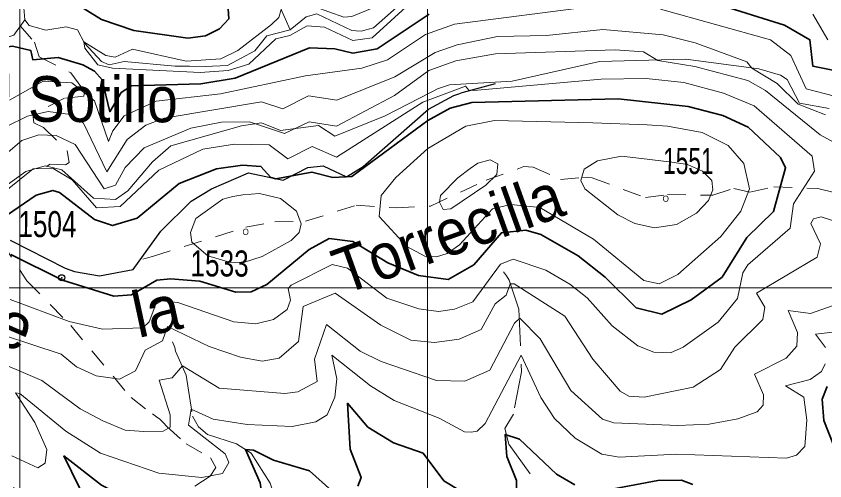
# Model space of a CAD drawing. Extents: x 455553 to 491941, y 4552828 to 4577484.
# Drawn here: x 471991 to 473974, y 4563526 to 4564666 of the extents above; entities that cross this region are included whole.
import ezdxf
from ezdxf.enums import TextEntityAlignment as Align

# ---------------------------------------------------------------- set-up
doc = ezdxf.new("R2010")
doc.units = 0
doc.header["$LTSCALE"] = 30
doc.header["$PDMODE"] = 32
doc.header["$PDSIZE"] = 15
doc.linetypes.add('MEDIUM_DASHED', pattern=[4.5, 3, -1.5])
doc.linetypes.add('SHORT_DASHED', pattern=[2.7, 1.5, -1.2])
for name, color, linetype, lineweight in [('25', 7, 'Continuous', 25), ('26', 7, 'SHORT_DASHED', 13), ('46', 7, 'MEDIUM_DASHED', 13), ('61', 7, 'Continuous', 13), ('8', 7, 'Continuous', 13)]:
    doc.layers.add(name, color=color, linetype=linetype, lineweight=lineweight)
doc.layers.add('3', color=7, linetype='Continuous')
doc.layers.add('5', color=7, linetype='Continuous')

msp = doc.modelspace()

# ---------------------------------------------------------------- linework, layer by layer
at = {"layer": '25', "lineweight": 13}
msp.add_lwpolyline([(471954.5, 4564242.1), (472015.1, 4564285.2), (472062.5, 4564298.6), (472103.2, 4564289.2), (472181.1, 4564219.4), (472235, 4564216.3), (472264.7, 4564237.4), (472325.1, 4564308.9), (472370.4, 4564348.2), (472543.4, 4564397.1), (472592.8, 4564404.4), (472639.5, 4564385.5), (472732.1, 4564397.6), (472772.7, 4564371.6), (472896.1, 4564421.4), (473007.1, 4564478.8), (473013.4, 4564481.9), (473024.7, 4564487.5), (473053.7, 4564497.4), (473207.4, 4564507), (473421.7, 4564554.6), (473633.5, 4564560.2), (473812.3, 4564536.5), (473865.8, 4564521.2), (473881.9, 4564510.3), (473911.9, 4564452.8), (473984.7, 4564439.4)], dxfattribs=at)
at = {"layer": '25'}
msp.add_lwpolyline([(471976.6, 4564117), (472110.9, 4564048), (472122.7, 4564043.9), (472134.5, 4564039.8), (472195.8, 4564029.3), (472278, 4564044.9), (472346.2, 4564138.5), (472420, 4564212.2), (472469.9, 4564242.5), (472560.9, 4564281.5), (472645.6, 4564263.5), (472706.6, 4564294.7), (472744.1, 4564299.3), (472801.1, 4564272.2), (472842.1, 4564297.2), (473002.2, 4564437.8), (473064.7, 4564471.3), (473076.4, 4564475.7), (473085.2, 4564478.7), (473166.2, 4564501)], dxfattribs=at)
msp.add_point((472102.7, 4564024.4), dxfattribs=at)
at = {"layer": '26'}
for points in [[(471999.9, 4564643.5), (472036.4, 4564602.5), (472047.8, 4564566.1), (472125.4, 4564526.9), (472158.9, 4564480.4), (472156.7, 4564470.2), (472109.5, 4564465), (472032.2, 4564426), (472034.6, 4564404.3), (472058.2, 4564393.3), (472115.8, 4564335.8), (472121.4, 4564307.5), (472112.1, 4564301.3), (472074.6, 4564303.2), (472065.2, 4564297.7)], [(472301.3, 4564070.3), (472313.4, 4564073.5), (472325.4, 4564076.8), (472554.3, 4564148.1), (472625.3, 4564161.7), (472700.7, 4564163.1), (472825, 4564202.1), (472923.1, 4564195.5), (473006.9, 4564200.4), (473143.3, 4564263.8), (473236.4, 4564296.9), (473258.7, 4564295.7), (473326.2, 4564265.5), (473378.7, 4564270.5), (473391.3, 4564271), (473403.7, 4564269.2), (473534.6, 4564220.9), (473588.1, 4564228.6), (473699.4, 4564226.8), (473750.7, 4564243.5), (473790.2, 4564234.2), (473848.9, 4564247.5), (473956.8, 4564243.1), (474189.6, 4564189.6)], [(471953.1, 4564135.1), (471955.4, 4564112.3), (472017.5, 4564016.9), (472125, 4563907), (472272.7, 4563730.4), (472325.2, 4563690.5), (472335.4, 4563683.3), (472343.2, 4563677.2)], [(472343.2, 4563677.2), (472352.3, 4563668.7), (472360.7, 4563659.4), (472407.8, 4563617.4), (472467.7, 4563582.7), (472480.9, 4563559.1), (472467, 4563537.5), (472411.3, 4563501.3), (472318.3, 4563482.1), (472410.1, 4563362.1), (472525.9, 4563285.8)]]:
    msp.add_lwpolyline(points, dxfattribs=at)
at = {"layer": '46'}
for points in [[(472347.7, 4565097), (472357.5, 4565089.3), (472367.2, 4565081.4), (472404.8, 4565059.9), (472520.9, 4564910.3), (472552.9, 4564849.6), (472601.6, 4564718.5), (472638.4, 4564688), (472663.1, 4564632.5)], [(471640.6, 4564297.2), (471648.1, 4564307.3), (471654.4, 4564318.1), (471677.4, 4564376.9), (471705, 4564398.7), (471724.7, 4564437.1), (471766.5, 4564452.5), (471809.4, 4564491.8), (471867.4, 4564514.1), (471918.4, 4564598.1), (471985.5, 4564619.3), (472012.2, 4564656.9)], [(473186.5, 4564039.1), (473193.8, 4564029.1), (473200.5, 4564018.4), (473224, 4563947.2), (473230.4, 4563793.6), (473210.6, 4563690.1), (473189.4, 4563655), (473198.9, 4563616.2), (473276.7, 4563507.6), (473285.8, 4563437.8), (473302.9, 4563413), (473332, 4563402.8), (473387.3, 4563399.8), (473482.5, 4563371), (473534.1, 4563335.4), (473546, 4563234), (473530.3, 4563175.7), (473527, 4563163.7), (473524.2, 4563151.6), (473526.1, 4563019), (473470.5, 4562818.3), (473433.4, 4562752.3), (473425.7, 4562659.6), (473408.2, 4562563.8)], [(472374.4, 4563867.6), (472380.2, 4563853.6), (472381.7, 4563844.1), (472408, 4563785.1), (472423.5, 4563684.7), (472438.2, 4563659), (472459.9, 4563640.2), (472531.3, 4563617.2), (472567.2, 4563594), (472613.7, 4563520.5), (472650, 4563417.4), (472676.9, 4563401.9), (472731.5, 4563398.5), (472750.7, 4563385.5), (472753.3, 4563308.9)]]:
    msp.add_lwpolyline(points, dxfattribs=at)
at = {"layer": '46', "linetype": 'Continuous'}
for points in [[(472007.5, 4564716.4), (472012.2, 4564656.9), (472022.6, 4564643.5), (472063.4, 4564632), (472113.4, 4564640.2), (472141.2, 4564632.2), (472158.7, 4564599.5), (472200.5, 4564554.8)], [(472200.5, 4564554.8), (472218.8, 4564547), (472255.7, 4564554.9), (472380.8, 4564543.2), (472416.4, 4564543.8), (472454.4, 4564542.6), (472509, 4564544.9), (472576.5, 4564581.2), (472605.9, 4564617.8), (472663.1, 4564632.5), (472702, 4564664.3), (472728.2, 4564671.6), (472814.4, 4564630.7), (472824.5, 4564629.7), (472837.1, 4564629.2), (472867.6, 4564637.1), (472944.4, 4564705.1)]]:
    msp.add_lwpolyline(points, dxfattribs=at)
at = {"layer": '61'}
for p, q in [((472000, 4557314.1), (472000, 4575816.7)), ((473000, 4557311), (473000, 4575813.6)), ((456347.2, 4564000), (484285.2, 4564000))]:
    msp.add_line(p, q, dxfattribs=at)
at = {"layer": '8', "lineweight": 35}
for points in [[(472510.2, 4564696.1), (472512.8, 4564659.4), (472489.6, 4564634.9), (472455.4, 4564617.7), (472411.8, 4564612.2), (472279.6, 4564631), (472200.4, 4564657.8), (472033.8, 4564761.4)], [(471900, 4564692.7), (471868.7, 4564646.1), (471921.4, 4564649.5), (471934.1, 4564639.6), (471906.6, 4564600.6), (471900.8, 4564570.4), (471927.1, 4564584), (471982.3, 4564592.2), (472026.6, 4564582.1), (472031.7, 4564559.1), (472093.9, 4564564.7), (472154.4, 4564546.5), (472183.4, 4564531), (472202.3, 4564509.8), (472220.5, 4564431.5), (472248.5, 4564478.6), (472274.2, 4564495.1), (472444.2, 4564500.2), (472528.5, 4564513.6), (472710.6, 4564588.6), (472772.5, 4564586), (472816.5, 4564575.3), (472876.3, 4564586.2), (473003.6, 4564670.8)], [(473703.1, 4564697.9), (473875.1, 4564644.1), (473937.6, 4564608.4), (473944.8, 4564543.8), (474014, 4564529.3), (474066.6, 4564474), (474108.1, 4564498.1), (474155.4, 4564504.1), (474237.2, 4564488.9), (474366.6, 4564490.5), (474378.5, 4564482.5), (474506.6, 4564543.1), (474688.7, 4564554.8), (474771.2, 4564542.3), (474852.6, 4564500.7), (474936.4, 4564406.5), (475131.8, 4564339.2), (475208.4, 4564291.7), (475287.9, 4564212.7)], [(471967.2, 4564177.3), (472040, 4564227.1), (472080.9, 4564238.8), (472097.4, 4564233.9), (472183, 4564167.2), (472227.3, 4564152.4), (472287.8, 4564170.5), (472390.4, 4564255.6), (472482.1, 4564291.7), (472546.1, 4564300.4), (472591.4, 4564297.3), (472615.7, 4564270.3), (472627.5, 4564267.1), (472716.4, 4564283.6), (472767.4, 4564270.5), (472814.6, 4564273.1), (473000.9, 4564410.5), (473055.5, 4564440.2), (473108.5, 4564454.4), (473467.3, 4564463.1), (473638.9, 4564444.3), (473723.9, 4564422), (473785.9, 4564394.1), (473865.9, 4564319.3), (473877.9, 4564293.9), (473848.2, 4564186.7), (473782.6, 4564123.2), (473722.2, 4564026.1), (473646.4, 4563970.6), (473574.8, 4563934.8), (473511.6, 4563950.5), (473435.8, 4564025.5), (473369.1, 4564078.4), (473277.9, 4564130.8), (473240.9, 4564141.2), (473181.3, 4564134.9), (473113.8, 4564055.9)], [(473113.8, 4564055.9), (473050.9, 4564020.3), (472978, 4564029.8), (472902.5, 4564060.9), (472816.7, 4564113.2), (472758.3, 4564120.5), (472710, 4564094), (472605.8, 4564007.6), (472567.3, 4563989.6), (472529.7, 4563989), (472441.7, 4564016.1), (472369.6, 4564021.7), (472336, 4564018.3), (472273.5, 4563982.1), (472230.4, 4563979.5), (472104.8, 4564018.7), (471978, 4564081.2)], [(473980.1, 4563757.6), (473967.7, 4563726.2), (473972.1, 4563674.6), (474029.9, 4563527.2)], [(473114.2, 4563481.2), (473039.5, 4563526.6), (472989, 4563593.9), (472916.7, 4563619.5), (472853.5, 4563658.1), (472803.5, 4563716.6), (472810.5, 4563603.8), (472837.4, 4563534.7), (472828.8, 4563513)], [(473361.5, 4563516.8), (473316.1, 4563542.2), (473225.2, 4563628.1), (473190.3, 4563640), (473194.3, 4563586.3), (473218.3, 4563527.3), (473217.7, 4563501.3)], [(472553.7, 4563602.7), (472589.5, 4563521.7), (472597, 4563471.1), (472590.6, 4563434.5), (472577.7, 4563418.9), (472558.1, 4563411.8), (472479.1, 4563405.6), (472399.2, 4563422.9), (472307.7, 4563459.8), (472200.5, 4563515.5), (472108.3, 4563587.5), (472146.4, 4563508.9), (472143.6, 4563483.7), (472099.7, 4563474.6), (472018, 4563488.2), (471983.3, 4563509.3)], [(472764.9, 4563501.8), (472710.2, 4563550.5), (472622, 4563577.2), (472572.8, 4563601.8), (472553.7, 4563602.7)], [(473650.9, 4563517.4), (473622.9, 4563527.7), (473564.7, 4563526.9), (473438.5, 4563503)]]:
    msp.add_lwpolyline(points, dxfattribs=at)
at = {"layer": '8'}
for points in [[(471974.7, 4564459.7), (472057, 4564506.8), (472127.5, 4564502.8), (472183.1, 4564458), (472217.8, 4564358.3), (472228.1, 4564384.5), (472255.6, 4564421.7), (472334.3, 4564457.6), (472491.9, 4564475.5), (472700.5, 4564520), (472838.4, 4564538.5), (472901.8, 4564559.3), (472995.3, 4564620.7), (473065.7, 4564646.1), (473408.3, 4564690.3)], [(472617.6, 4564645.6), (472534.4, 4564582.2), (472492.7, 4564561.7), (472407.7, 4564555.3), (472276.4, 4564585.5), (472233.9, 4564565.3), (472211.1, 4564569.4), (472156.6, 4564603.1), (472159.4, 4564587.7), (472191, 4564546.6), (472227.6, 4564538.5), (472442, 4564527.5), (472511.1, 4564532.6), (472562, 4564548.4), (472628, 4564610.3), (472662.3, 4564618.9), (472704.5, 4564642.2), (472747.2, 4564639.1), (472817.1, 4564606.2), (472864.3, 4564612.7), (472955.4, 4564696.4)], [(472641.1, 4564682.5), (472635.2, 4564662.5), (472617.6, 4564645.6)], [(472868.5, 4564687.3), (472814.3, 4564665.3), (472795, 4564663.9), (472720.9, 4564689.7)], [(473571.3, 4564683), (473840.7, 4564608), (473891.1, 4564569.4), (473928.3, 4564488.1), (473997.9, 4564470.1)], [(473944.9, 4564670.7), (473981.9, 4564608)], [(473975.9, 4564424.4), (473908.7, 4564449.8), (473857.5, 4564501.2), (473795.2, 4564538.8), (473783.1, 4564554), (473656.3, 4564600.8), (473577.9, 4564620.6), (473430.1, 4564633.2), (473291.6, 4564618.7), (473171.6, 4564616.5), (473072.6, 4564596.1), (473019, 4564576.9), (472920.1, 4564517.3)], [(471920.9, 4564290.2), (472005, 4564361.2), (472046.5, 4564375.1), (472089.1, 4564373.6), (472135.6, 4564351.2), (472206.5, 4564242.7), (472234.6, 4564251.4), (472258, 4564294.8), (472304.7, 4564343.3), (472419, 4564391), (472494.5, 4564405.7), (472563, 4564406.6), (472649.5, 4564378.6), (472709.3, 4564407), (472777, 4564396.5), (472918.5, 4564471.6), (473003.1, 4564532.8), (473068.9, 4564556.2), (473166.5, 4564573.6), (473459.9, 4564583.1), (473529.3, 4564578.6), (473565, 4564557.5), (473655.5, 4564542.5), (473785.6, 4564508), (473828.8, 4564483.9), (473962.6, 4564374.7), (474044.5, 4564330.4)], [(472920.1, 4564517.3), (472777.5, 4564460.3), (472708, 4564470.6), (472644.8, 4564438.5), (472592.6, 4564455.8), (472353.6, 4564416), (472308.9, 4564398.8), (472263.4, 4564363.9), (472213.5, 4564283.9), (472155.9, 4564403.8), (472124.2, 4564424.6), (472069.7, 4564431.8), (472018.7, 4564420.8), (471965.3, 4564394.9)], [(471965.5, 4564237.3), (472033, 4564291.6), (472082.1, 4564292.4), (472128.3, 4564264.4), (472188, 4564196), (472246.5, 4564199.5), (472341.3, 4564288.3), (472449.2, 4564340.1), (472526.3, 4564352.4), (472611.6, 4564350.7), (472657.6, 4564316.2), (472716.9, 4564346), (472776.5, 4564320.1), (472988.5, 4564454.8), (473092.7, 4564494.2), (473101.5, 4564484.3), (473113.5, 4564484.1), (473425.9, 4564511.9), (473535.9, 4564513.5), (473628.4, 4564503), (473725.8, 4564477.4), (473801.2, 4564446.5), (473942.8, 4564322.8), (473949.2, 4564285.5), (473897.6, 4564205.9), (473889.2, 4564146.2), (473785.5, 4564055.8), (473773.5, 4564036.5), (473759.8, 4563973.2), (473712.3, 4563915.3), (473627.2, 4563854.2), (473595.9, 4563840.6), (473554.7, 4563841.7), (473515.4, 4563857.3), (473452.7, 4563906.1), (473391.4, 4563974.9), (473348.7, 4564008.4), (473289.9, 4564042.8), (473210.1, 4564069.7), (473178.6, 4564057.4), (473110.7, 4563965.2), (473066.4, 4563947), (473026.4, 4563941.8), (472978.2, 4563948.5), (472900, 4563974.5), (472803.4, 4564047.9), (472765.9, 4564056.9), (472665.2, 4564006.2), (472657.8, 4563998.3), (472663.9, 4563969.2), (472655.5, 4563946.6), (472622.5, 4563921.8), (472578.8, 4563911.7), (472524.8, 4563916.3), (472387.7, 4563963.6), (472347.5, 4563968), (472333.3, 4563959.7), (472316.9, 4563916.6), (472301.8, 4563901.6), (472202.6, 4563898.2), (472121.1, 4563916.9), (471976, 4563971.3)], [(474046, 4564147.9), (473965.1, 4564174.2), (473946.8, 4564169.2), (473939.8, 4564157.8), (473964, 4564107.2), (473955.8, 4564075.1), (473806.7, 4563986.8), (473827, 4563952), (473822.1, 4563922.1), (473753.5, 4563854.1), (473718.4, 4563799.4), (473651.3, 4563756.4), (473531, 4563731.3), (473493.7, 4563733.6), (473472.4, 4563746.4), (473405.1, 4563824.5), (473336.5, 4563929.8), (473212.4, 4564009.6), (473202.7, 4564009.6), (473192.5, 4563981.4), (473165.4, 4563960.4), (473131.4, 4563897.4), (473077.8, 4563873.5), (473016.6, 4563865.8), (472958.6, 4563871), (472885.2, 4563908.3), (472773.5, 4563986.7), (472694.5, 4563953.8), (472683.4, 4563867.8), (472636.1, 4563827), (472594.5, 4563819.4), (472541.6, 4563829.2), (472464.6, 4563855.5), (472362.2, 4563905.1), (472350.1, 4563869.9), (472307, 4563847.1), (472283.4, 4563796.3), (472244.8, 4563775.8), (472187, 4563783.7), (472139.4, 4563806.1), (472101.1, 4563837.1), (471887, 4563907.6)], [(471917.2, 4563830.8), (472054.1, 4563772.6), (472148, 4563702.7), (472203.4, 4563673.8), (472258.1, 4563650.8), (472304.5, 4563647.5), (472351.2, 4563648.2), (472368.6, 4563657.8), (472368.4, 4563688.3), (472341.9, 4563773.4), (472373.8, 4563778.8), (472398.6, 4563808.1), (472489.2, 4563753.5), (472649.7, 4563740.6), (472681.9, 4563744.6), (472728.9, 4563770.1), (472722.8, 4563824.3), (472751.9, 4563909.4), (472834.6, 4563844.1), (472886, 4563818.7), (473022.2, 4563772.1), (473091.6, 4563770.4), (473152.5, 4563797.4), (473213, 4563913.2), (473226.1, 4563924.9), (473276, 4563874.3), (473351.6, 4563748), (473429.4, 4563677.9), (473457, 4563668.2), (473613.6, 4563661.8), (473690.9, 4563665.1), (473761.3, 4563678.5), (473808.2, 4563695.1), (473823.3, 4563711.9), (473824.1, 4563737.3), (473802, 4563788.2), (473879.2, 4563827), (473906, 4563856.3), (473907.5, 4563889.9), (473884.1, 4563943.8), (473939.1, 4563937), (473992.1, 4563955.4)], [(473993.8, 4563891), (473951.5, 4563886.2), (473975.6, 4563853.4)], [(473975.1, 4563812.9), (473966.1, 4563794.2), (473938.5, 4563774.9), (473878.1, 4563759), (473922.7, 4563731.2), (473930.1, 4563674.8), (473925, 4563610.5), (473904.6, 4563589), (473880.5, 4563581.7), (473610.5, 4563592), (473469.9, 4563584.6), (473427.5, 4563591.8), (473361.7, 4563631), (473311.6, 4563679.5), (473277.5, 4563730.5), (473229.9, 4563834.3), (473141.1, 4563666.9), (473121.7, 4563648.1), (473107.2, 4563645.3), (473090.7, 4563646.7), (473028.6, 4563679.9), (472918.3, 4563723.6), (472860.1, 4563759.4), (472765.2, 4563834.6), (472777.1, 4563776.4), (472772.4, 4563731.8), (472753.6, 4563688.2), (472726.2, 4563670.7), (472668.1, 4563659.5), (472557.3, 4563664.1), (472474.5, 4563677.3), (472420, 4563702.3), (472413.7, 4563662.7), (472503.6, 4563592.4), (472512.4, 4563571.5), (472497.1, 4563544.3), (472446.4, 4563534.7), (472340.6, 4563545.3), (472198.2, 4563594.1), (472112.8, 4563648.3), (472000.4, 4563740.2), (471989.1, 4563741.8), (472037.1, 4563669.6), (472066.1, 4563603.1), (472062.5, 4563569.8), (472043.8, 4563558.4), (471980.8, 4563587.5)]]:
    msp.add_lwpolyline(points, dxfattribs=at)
for points in [[(473405.6, 4564404), (473538.7, 4564399.1), (473588.7, 4564396), (473673.1, 4564380.7), (473737.4, 4564348.6), (473775.6, 4564304.5), (473789.6, 4564242.6), (473768.1, 4564187.6), (473719.6, 4564125.6), (473613.5, 4564032.5), (473568.3, 4564009.1), (473530.2, 4564018), (473407.1, 4564119.3), (473275.7, 4564196.4), (473204.5, 4564204), (473159.1, 4564193.7), (473078, 4564105.2), (473048.4, 4564083.9), (473021.9, 4564075.6), (472993.4, 4564077.7), (472948.8, 4564101.4), (472881.4, 4564174.7), (472886.5, 4564226.3), (472922, 4564270.3), (473000.6, 4564341.7), (473093.7, 4564396.4), (473163.8, 4564410.2)], [(473074.4, 4564269.3), (473104.2, 4564292.2), (473123.1, 4564305.4), (473153.4, 4564314), (473172.3, 4564303.6), (473169.6, 4564277.4), (473142.6, 4564251.8), (473056.8, 4564193.7), (473038.6, 4564192.2), (473029.2, 4564209.4), (473031.5, 4564226.1)], [(473524.9, 4564317.2), (473599.3, 4564308.2), (473637.6, 4564302.1), (473674.4, 4564286), (473697.5, 4564263.1), (473699.3, 4564239.9), (473689, 4564214.1), (473659.9, 4564182.8), (473610.1, 4564155.4), (473556.3, 4564147), (473508.6, 4564157.1), (473466.6, 4564178.6), (473385.9, 4564242.7), (473375.7, 4564263), (473384.2, 4564290.7), (473416.5, 4564311.5), (473475.7, 4564322.7)], [(472497.8, 4564217.1), (472522, 4564223.3), (472546.7, 4564228), (472588.2, 4564231.1), (472639.2, 4564218.5), (472678.7, 4564187.7), (472690, 4564156.8), (472685.1, 4564135.8), (472665.3, 4564115.4), (472594.6, 4564076.9), (472548.3, 4564061.8), (472513.9, 4564063), (472461, 4564078.2), (472421.9, 4564111.4), (472418.9, 4564135.6), (472431.3, 4564169.8)]]:
    msp.add_lwpolyline(points, close=True, dxfattribs=at)

# ---------------------------------------------------------------- texts
at = {"layer": '3', "width": 0.9}
msp.add_text('El Sotillo', height=112, rotation=359.767, dxfattribs=at).set_placement((472125, 4564406.7), align=Align.CENTER)
at = {"layer": '3', "width": 0.95}
msp.add_text('Torrecilla', height=112, rotation=19.767, dxfattribs=at).set_placement((472793.6, 4563982.1))
at = {"layer": '3'}
for s, rotation, p in [('la', 12.186, (472289.7, 4563876.3)), ('de', 336.562, (471851.4, 4563905.7))]:
    msp.add_text(s, height=112, rotation=rotation, dxfattribs=at).set_placement(p)
at = {"layer": '5'}
for s, width, p in [('1551', 0.65, (473577.6, 4564279.1)), ('1504', 0.75, (471996.1, 4564124.3)), ('1533', 0.75, (472418.4, 4564027.8))]:
    msp.add_text(s, height=64, rotation=359.767, dxfattribs=dict(at, width=width)).set_placement(p)
for p in [(473584.1, 4564210.7), (472553.8, 4564129.6)]:
    msp.add_text('O', height=15, rotation=359.767, dxfattribs=at).set_placement(p, align=Align.CENTER)

doc.saveas('drawing.dxf')
